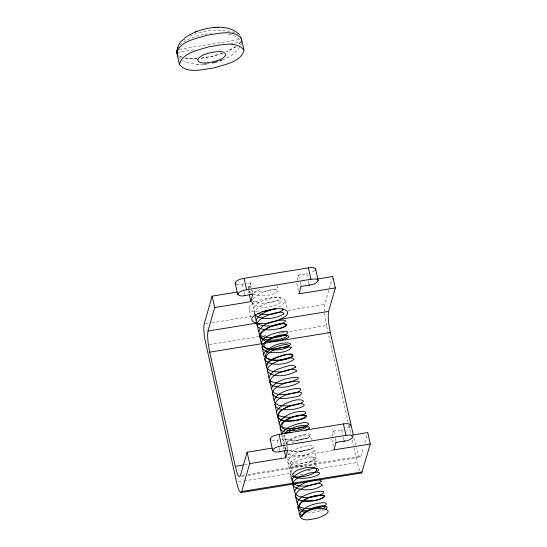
<?xml version="1.0" encoding="UTF-8"?>
<svg xmlns="http://www.w3.org/2000/svg" width="547" height="547" viewBox="0 0 547 547"><rect width="100%" height="100%" fill="white"/><g stroke="black" fill="none" stroke-linecap="round" stroke-linejoin="round"><path stroke-width="0.41" stroke-dasharray="2.73 2.05" d="M281.664 434.735C282.936 440.896 291.537 440.137 296.501 440.089C301.431 439.556 306.826 438.995 310.887 435.918C310.812 431.822 301.794 435.159 299.1 435.617C294.108 437.34 287.852 439.535 284.755 444.444M250.909 287.948C250.717 285.418 246.581 285.821 249.063 288.495M286.895 458.666C293.062 465.9 310.115 463.63 316.364 457.942L314.655 450.311C296.864 445.326 269.5 469.928 305.643 466.434M285.083 450.044L285.773 448L287.715 445.723M284.495 434.94C279.62 438.721 285.062 444.13 289.801 443.706M252.488 300.768C260.16 304.857 269.534 303.195 277.432 300.549C279.066 300.173 282.307 297.835 279.045 297.158C272.666 295.777 244.345 304.836 256.775 313.178M251.825 302.231C256.652 309.978 275.38 307.653 281.384 302.074C277.644 299.072 271.333 302.074 266.943 303.195C262.266 305.308 254.567 307.749 254.43 313.889M316.364 457.942C310.928 454.379 281.876 463.425 291.777 472.635M290.238 472.56C290.149 460.56 338.012 457.107 306.306 466.338M328.761 290.464L324.624 305.007L324.467 311.523M283.975 435.036C285.178 444.007 302.6 440.246 308.59 437.45C312.699 433.867 302.894 434.981 301.178 435.795C295.729 437.258 289.937 439.296 286.136 443.672M248.851 288.413L250.43 282.908L245.911 283.64M297.103 280.563L298.683 275.059L308.2 273.466M283.838 444.472L285.418 438.967L281.397 439.617M329.267 288.72L332.261 278.259M332.22 436.164L333.67 431.118L343.188 429.525M247.907 475.418L360.152 457.162L361.013 456.068L363.536 447.261M364.801 442.851L366.907 435.508M241.336 43.131L240.728 45.018M252.352 299.804L252.57 299.428M239.641 47.138C235.511 53.565 228.557 57.531 221.617 60.273M311.865 439.61L311.988 438.66L310.785 438.065L305.069 438.256L297.595 440.246L291.407 443.097M228.694 34.188C232.297 34.919 244.352 38.96 238.909 44.321M287.886 454.96C292.864 449.354 300.501 446.947 307.694 445.689C309.185 444.971 316.241 445.285 312.638 448M253.117 298.662C259.128 292.953 270.991 287.483 278.833 290.56C272.57 296.269 261.958 296.296 253.829 294.655M239.162 44.054L240.181 42.844M179.737 45.093C186.383 38.796 195.559 36.109 204.339 34.352M253.664 293.356L257.391 290.737L262.095 288.481M314.73 270.676L310.511 272.823M349.718 426.735L346.244 428.616M236.119 46.652L226.39 51.842M236.188 46.604L226.82 51.678M278.642 307.27C303.537 291.695 248.468 296.918 249.049 308.775L250.909 317.034M189.83 36.075C203.744 30.283 220.01 27.89 234.54 32.752M324.186 510.009L316.891 511.958L308.467 512.518M263.298 288.016L263.668 287.886M222.444 53.353L211.703 56.45L200.503 58.303M222.403 53.387L211.176 56.573L199.997 58.358M321.034 509.476L316.296 510.624L310.826 511.165M303.53 443.07L302.71 443.234M205.057 34.222L207.231 33.88M179.348 49.305L239.818 39.466M176.831 52.512L195.306 49.51M230.581 43.767L240.659 42.133M236.461 284.146L239.49 284.488L243.9 283.968M204.975 323.899L209.166 323.222M211.675 322.812L251.887 316.269M287.907 310.416L324.761 304.419M209.221 344.589L258.642 336.555M263.668 335.735L266.177 335.325M278.744 333.28L280.42 333.014M281.261 332.877L284.611 332.33M289.637 331.509L326.491 325.52L348.658 424.397M271.934 440.335L278.881 440.027M244.502 464.841L247.853 464.294M288.064 457.757L333.294 450.4M242.061 475.418L245.412 474.871M247.928 474.461L361.013 456.068M241.2 476.512L244.55 475.965M238.26 481.893L243.285 481.073M244.126 480.936L289.356 473.579M307.79 470.584L311.975 469.9M320.351 468.54L357.212 462.543L359.741 470.83M302.477 451.138L308.419 449.825L312.515 448.075L308.337 449.812L301.479 451.275M207.19 63.896L209.357 63.602M301.992 451.138L295.12 451.596L289.151 450.783M298.812 443.808L299.257 443.761M301.13 451.241L294.265 451.432L289.206 450.55M210.164 33.517L211.641 33.381M197.166 58.57L185.556 58.16M197.077 58.591L191.395 58.693L184.783 57.996M302.86 474.42L299.271 474.393M203.505 64.259C196.455 64.601 188.975 64.026 182.746 60.402M258.765 311.906C255.531 311.722 250.786 312.152 249.049 308.775M197.07 64.259L197.508 64.279M198.561 64.32L198.999 64.341M294.744 473.75L295.448 473.907M276.707 285.787C281.336 288.85 268.392 290.84 266.861 291.243C261.616 291.913 255.962 292.269 251.018 290.04M360.152 457.162L358.442 455.001L356.227 448.061M182.069 57.319L179.047 55.897L181.823 57.237M288.119 453.942C296.453 456.376 308.111 456.403 314.662 450.372M251.107 293.424L249.781 292.139L249.254 290.662M285.89 449.313L284.597 447.897L284.214 446.414M286.655 449.34L285.425 448.068L284.987 446.584M180.257 58.543L178.821 57.018M286.313 452.8L285.705 452.123M316.275 466.981L314.265 458.01C308.139 453.463 293.561 456.636 290.081 463.473L291.913 471.63M290.081 463.473C296.207 468.02 310.785 464.841 314.265 458.01M248.988 288.495L248.4 286.149M353.957 437.997L355.557 445.135M348.836 425.176L351.447 436.855M352.152 439.966L353.369 445.415M353.895 447.754L357.212 462.543M306.723 273.753L307.681 278.033M308.323 280.885L308.966 283.743M341.711 429.805L342.825 434.803M343.311 436.944L343.947 439.802M298.683 275.059L299.804 280.05M300.282 282.197L300.925 285.049M333.67 431.118L334.785 436.109M335.27 438.256L335.906 441.108M296.734 283.114L298.655 291.681M331.721 439.173L333.643 447.74M285.322 300.583L287.154 308.74M250.43 282.908L251.552 287.9M252.03 290.04L252.673 292.898M285.418 438.967L286.539 443.959M287.018 446.099L287.66 448.957M249.494 290.806L250.02 293.171M252.051 302.224L253.535 308.857M254.396 312.699L254.608 313.643M282.56 438.304L283.941 444.465M287.674 461.142L289.377 468.717M248.324 290.245L249.124 293.814M283.312 446.304L284.112 449.873M242.389 284.214L243.511 289.213M243.989 291.353L244.632 294.204M277.377 440.273L278.498 445.265M278.977 447.412L279.613 450.263M326.491 325.52L324.569 313.028"/><path stroke-width="0.82" d="M241.439 40.17L241.377 38.741L240.386 36.82M241.61 40.909L241.521 42.174M295.763 367.085C269.295 380.944 248.885 361.403 288.754 354.176C291.674 352.911 295.373 355.851 291.236 357.184C283.893 360.186 275.018 361.676 267.504 358.504C261.849 354.237 270.382 349 274.437 347.516C277.541 346.586 287.77 342.101 288.878 346.203C283.722 352.09 252.57 351.926 268.584 339.625C282.389 330.217 299.763 336.993 272.42 340.213C244.994 339.215 272.201 322.217 283.51 323.838C294.115 324.774 271.216 331.106 282.286 327.674C289.582 325.752 285.664 322.381 280.201 323.954C273.309 324.521 249.788 333.492 264.331 340.412C266.649 343.591 297.158 338.367 286.642 335.147C279.202 334.046 250.335 345.027 267.633 352.029C274.751 353.218 287.736 353.246 291.489 347.277C283.278 345.54 266.28 350.162 264.714 359.721C270.786 366.9 287.271 364.692 294.136 359.352C290.949 355.94 284.009 359.235 279.743 360.288C275.086 362.408 267.182 364.897 267.257 371.105C274.02 378.832 288.782 375.632 296.583 370.989M296.624 370.921C294.019 366.969 284.235 371.297 280.208 372.528C273.144 374.134 263.162 384.685 276.249 386.483C286.58 390.763 316.665 376.425 285.602 382.866C280.686 384.938 273.801 387.139 272.283 392.951C275.667 401.204 288.303 398.093 295.312 396.91C301.103 396.384 305.37 390.941 296.536 392.343C288.59 393.765 278.621 396.124 274.888 403.98C275.845 410.571 284.973 409.771 290.156 409.641C292.262 410.223 311.585 405.395 301.178 403.638C293.459 404.137 285.513 406.742 279.708 412C272.249 423.412 295.223 421.074 300.618 419.084C312.316 415.221 298.956 413.689 294.177 416.636C289.199 417.217 275.927 425.204 284.713 429.477C290.149 431.268 296.091 430.626 301.554 429.286C302.935 428.985 309.158 427.07 306.081 425.429C298.286 425.046 289.712 427.952 284.508 433.874M276.03 308.809C263.852 309.616 242.499 325.219 268.345 325.998C277.575 327.585 298.812 316.46 273.534 321.417C258.362 324.405 250.697 338.661 272.468 337.376C288.522 337.458 296.153 326.921 274.512 333.349C255.394 339.195 258.56 350.401 275.955 348.74C304.433 344.384 284.666 339.188 272.064 346.832C248.967 358.996 280.18 363.543 289.445 357.875C297.759 354.08 285.486 353.834 282.71 355.509C276.891 357.526 265.644 360.302 266.792 368.158M295.797 367.016C292.672 363.256 283.927 367.31 279.579 368.589C272.782 370.121 262.116 380.507 275.12 382.585C285.589 387.126 316.036 372.35 284.413 379.139C279.599 381.163 273.254 383.324 271.456 388.787C273.637 397.519 287.654 394.127 294.17 393.143C299.592 392.794 304.836 387.255 295.92 388.479C287.9 389.847 277.644 392.274 274.013 400.226C275.134 406.749 284.228 405.956 289.507 405.778C291.777 406.428 311.099 401.224 299.961 399.802C287.852 398.784 260.153 416.766 289.848 417.334C320.973 413.217 299.722 407.036 285.842 416.178C264.119 430.058 302.45 432.048 308.563 424.178M321.397 481.21C319.899 478.112 314.245 480.396 311.298 480.751C305.814 482.228 300.228 484.382 296.166 488.485C290.081 496.724 305.513 498.426 310.867 497.045C321.766 496.895 332.514 488.122 312.768 492.457C307.441 494.208 293.377 498.693 298.491 506.248M312.016 496.785C304.077 497.736 288.713 510.125 305.629 512.286M316.836 471.37C322.313 468.902 314.163 467.152 311.571 468.724C304.501 470.263 296.556 472.642 292.324 478.912C290.936 490.584 316.597 485.497 321.363 481.271M290.067 405.936C285.384 407.809 279.968 409.956 277.623 414.742C278.129 425.265 298.136 420.629 304.351 418.38C313.711 412.37 291.489 416.274 289.493 418.619C276.44 423.159 277.22 433.689 291.756 432.615M292.337 476.3C300.426 479.774 309.889 478.399 317.862 475.124C324.768 470.304 308.699 472.649 306.758 473.996C272.994 486.331 309.26 495.862 322.183 485.175M283.825 313.828C283.312 311.038 278.444 312.638 276.242 312.761C272.7 313.431 269.247 314.552 265.972 316.063C262.225 317.561 253.521 322.921 258.499 327.468C264.502 331.195 273.473 329.807 279.243 328.583M322.224 485.114C320.59 481.777 314.265 484.41 311.065 484.881C305.247 486.878 297.691 489.1 295.359 495.397C296.296 502.043 305.917 501.059 310.846 500.97M300.043 516.32C305.452 517.045 298.019 512.081 299.961 515.985C301.992 522.665 312.795 518.843 317.93 517.968C341.246 509.531 318.634 505.763 308.487 510.679C309.917 508.676 333.109 502.898 325.67 509.312M237.015 292.084L212.14 296.132L214.697 307.551L207.963 331.051L207.573 335.448L208.099 342.86L209.392 350.757L235.292 466.338C236.085 467.89 237.521 479.398 240.386 475.692L247.128 452.191L272.003 448.143M317.684 278.97L332.761 276.515L335.325 287.934L328.446 312.022L328.221 317.13L328.72 323.243L330.313 332.528L353.246 434.824M212.14 296.132L204.004 324.624L203.771 329.732L204.489 337.485L236.584 482.16C237.719 485.613 237.897 490.174 240.824 492.608L361.711 472.923L370.305 443.993L367.748 432.574L352.671 435.029M214.697 307.551L250.888 301.671L252.83 293.609M240.824 492.608L241.685 491.514L249.685 463.61L247.128 452.191M335.325 287.934L299.134 293.821L301.082 285.766M249.685 463.61L285.869 457.723L287.818 449.668M370.305 443.993L334.121 449.88L336.07 441.819M281.801 433.997C284.85 427.802 292.289 425.525 298.498 423.658C301.424 423.344 307.079 420.978 308.597 424.116M282.997 309.923L282.396 308.802M309.424 428.021L309.205 427.022L307.284 426.51L299.872 427.371L292.378 429.887L286.006 433.586M178.069 47.138L176.708 50.803L177.433 54.317M315.318 270.061C316.371 266.71 310.334 267.62 308.405 267.873L244.078 278.341C241.042 279.155 236.195 279.64 235.169 283.1L237.733 294.518C241.671 298.163 248.632 293.801 252.994 294.327M350.306 426.12C351.359 422.769 345.321 423.679 343.393 423.932L279.059 434.4C276.023 435.214 271.182 435.699 270.156 439.152L272.721 450.578C276.659 454.222 283.613 449.86 287.975 450.386M282.963 309.985C276.037 315.024 266.163 315.345 257.979 313.622M283.784 313.896C275.791 318.805 262.676 320.986 254.82 314.84M309.383 428.082L306.156 430.127M308.474 510.782L307.277 511.52M184.818 37.975L189.659 34.748L195.614 31.876M183.895 39.391C178.404 41.955 177.672 47.527 176.831 52.512M184.325 39.097L184.763 38.81M307.134 511.602L303.585 513.927L302.053 515.992L303.195 513.695L305.787 511.363L313.732 507.507L321.116 505.872L323.715 505.866L325.205 506.413L324.986 507.479L322.634 508.881M278.991 319.667C294.361 314.026 287.161 306.484 273.261 309.253C268.871 309.021 241.979 317.11 255.49 322.826C263.169 324.549 271.237 323.256 278.32 319.954M196.694 31.446C210.007 26.865 228.53 23.699 239.593 34.789M195.231 32.027L197.084 31.288M219.696 60.977L221.617 60.273L221.186 60.43M274.943 308.802L268.618 310.641L262.034 311.715M290.218 405.881L292.344 405.183M304.276 430.79L304.939 430.578M217.453 61.695L212.25 63.055M312.898 496.58C315.927 494.666 330.921 494.173 320.364 498.878C313.93 501.018 306.853 501.811 300.2 500.286M301.24 286.478C306.491 284.898 314.402 285.917 318.169 280.926C317.609 278.061 313.103 279.189 310.969 279.291L246.635 289.76C243.6 290.573 238.752 291.059 237.733 294.518M336.227 442.537C341.472 440.95 349.389 441.976 353.15 436.985C352.596 434.12 348.09 435.248 345.95 435.35L281.623 445.819C278.587 446.632 273.739 447.118 272.721 450.578M207.963 331.051L256.899 323.092M279.647 319.393L328.583 311.428M209.692 352.152L330.313 332.528M235.292 466.338L242.827 465.114M241.685 491.514L362.305 471.897M311.168 500.943C320.057 501.189 334.867 492.553 314.744 496.006C306.867 496.608 289.124 508.785 307.011 511.055M312.576 508.546C314.169 508.847 331.974 505.278 324.583 502.625C315.564 503.042 303.982 505.743 299.612 514.399L297.917 506.816M204.243 64.19L206.465 63.999M311.434 508.628L303.722 508.279L298.901 506.549M214.766 27.459L215.183 27.446M217.768 27.364L218.178 27.35M361.451 472.991L360.829 472.629M236.044 283.975L235.169 283.1M271.025 440.034L270.156 439.152M177.679 55.24L178.185 56.136M241.405 38.57C233.692 28.847 217.207 33.982 206.622 35.254C196.742 38.659 179.368 41.032 176.92 53.134L179.484 64.553C187.197 74.276 203.675 69.148 214.267 67.869C224.14 64.464 241.521 62.098 243.969 49.989L241.405 38.57L241.5 39.589M243.969 49.989C236.249 40.266 219.771 45.401 209.186 46.673C199.306 50.078 181.925 52.45 179.484 64.553M176.92 53.134L177.31 54.112M315.626 268.994L318.183 280.413M308.405 267.873L310.969 279.291M343.393 423.932L345.95 435.35M309.123 284.454L309.281 285.172M344.111 440.513L344.268 441.231M298.977 293.103L299.134 293.821M333.964 449.162L334.121 449.88M254.827 314.593L256.099 320.275M256.96 324.118L258.656 331.694M259.517 335.537L261.22 343.113M262.081 346.955L263.777 354.531M264.639 358.374L266.334 365.95M267.196 369.793L268.898 377.368M269.76 381.211L271.456 388.787M272.317 392.63L274.02 400.206M274.881 404.048L276.577 411.624M277.438 415.467L279.134 423.043M279.996 426.886L281.589 433.99M290.45 473.511L291.934 480.143M292.795 483.979L294.498 491.562M295.359 495.397L297.055 502.98M249.288 294.532L250.888 301.671M284.269 450.591L285.869 457.723M244.078 278.341L246.635 289.76M279.059 434.4L281.623 445.819M244.789 294.922L244.953 295.633M279.777 450.974L279.934 451.692M197.652 59.561C198.629 64.573 206.513 62.604 210.253 62.413C215.703 61.148 222.595 60.074 225.795 54.98C224.817 49.968 216.933 51.944 213.2 52.129C207.744 53.394 200.858 54.468 197.652 59.561M292.672 474.119C293.507 478.42 300.269 476.724 303.469 476.567C308.146 475.48 314.046 474.564 316.795 470.194C315.954 465.9 309.199 467.589 305.999 467.753C301.322 468.834 295.414 469.757 292.672 474.119"/></g></svg>
